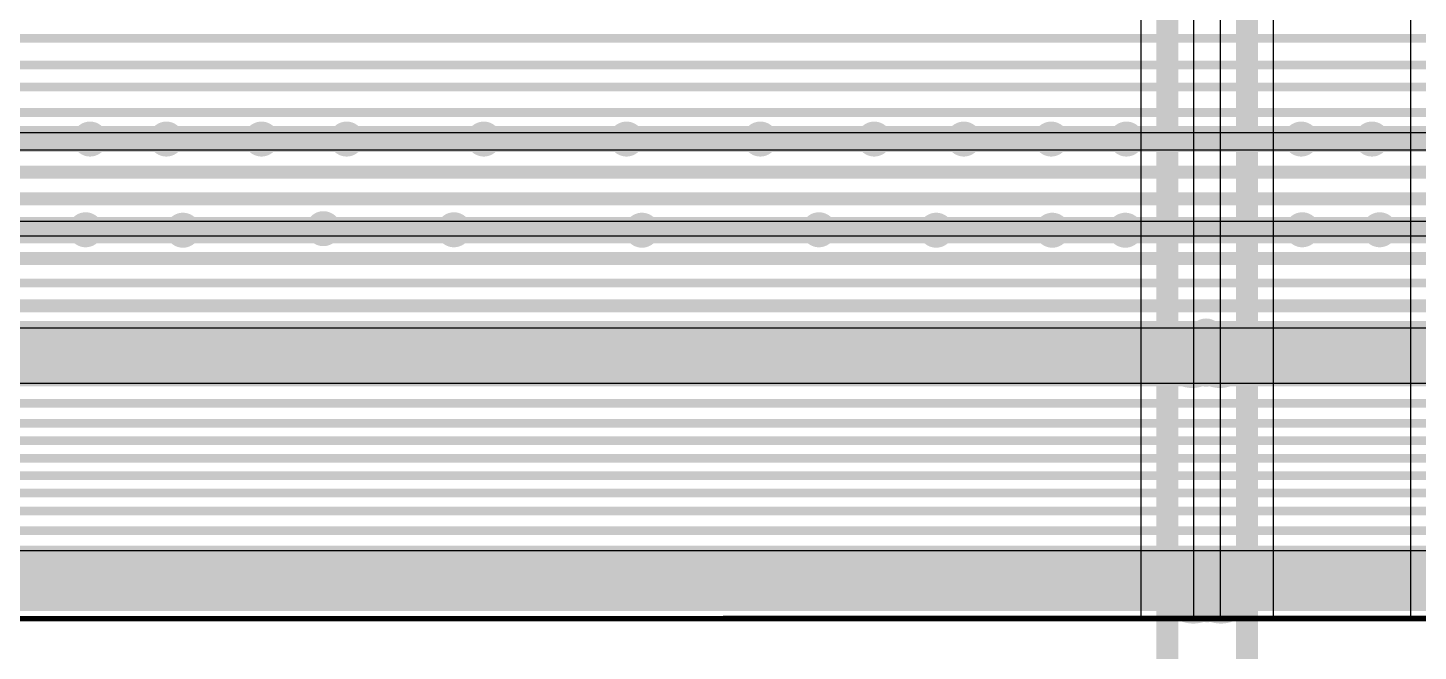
# Model space of a CAD drawing. Extents: x 81 to 196, y 150 to 213.
# Drawn here: x 121.62 to 153.55, y 171.87 to 186.19 of the extents above; entities that cross this region are included whole.
import ezdxf

# ---------------------------------------------------------------- set-up
doc = ezdxf.new("R2010")
doc.units = 0
doc.header["$MEASUREMENT"] = 0
for name, color, linetype in [('BOTTOMLAYER', 5, 'CONTINUOUS'), ('BOTTOMOVERLAY', 54, 'CONTINUOUS'), ('BOTTOMSOLDER', 6, 'CONTINUOUS'), ('TOPLAYER', 1, 'CONTINUOUS')]:
    doc.layers.add(name, color=color, linetype=linetype)

msp = doc.modelspace()

# ---------------------------------------------------------------- linework, layer by layer
at = {"layer": 'BOTTOMLAYER'}
for p, q in [((153.37282, 190.008231), (153.37282, 172.608626)), ((150.227528, 172.608626), (150.227528, 189.296426)), ((149.00402, 188.989472), (149.00402, 172.608626)), ((147.17522, 188.008003), (147.17522, 172.608626)), ((148.398728, 172.608626), (148.398728, 188.008003)), ((171.637574, 172.608626), (116.316374, 172.608626)), ((147.17522, 172.608626), (116.380966, 172.608626)), ((149.00402, 172.608626), (148.398728, 172.608626)), ((153.37282, 172.608626), (150.227528, 172.608626))]:
    msp.add_line(p, q, dxfattribs=at)
at = {"layer": 'BOTTOMLAYER', "const_width": 0.499999}
for points in [[(149.615774, 152.466426), (149.615774, 189.296426)], [(147.786974, 151.298026), (147.786974, 188.229626)]]:
    msp.add_lwpolyline(points, dxfattribs=at)
at = {"layer": 'BOTTOMOVERLAY', "const_width": 0.1}
for points in [[(171.509075, 172.608626), (103.688076, 172.608626)], [(175.469974, 172.608626), (103.714974, 172.608626)]]:
    msp.add_lwpolyline(points, dxfattribs=at)
at = {"layer": 'BOTTOMSOLDER', "const_width": 0.401599}
for points in [[(123.047374, 183.431426, 1), (123.047374, 183.833026, 1)], [(124.799974, 183.431426, 1), (124.799974, 183.833026, 1)], [(126.984374, 183.431426, 1), (126.984374, 183.833026, 1)], [(128.940174, 183.431426, 1), (128.940174, 183.833026, 1)], [(132.089774, 183.431426, 1), (132.089774, 183.833026, 1)], [(135.366374, 183.431426, 1), (135.366374, 183.833026, 1)], [(138.439774, 183.431426, 1), (138.439774, 183.833026, 1)], [(141.055974, 183.431426, 1), (141.055974, 183.833026, 1)], [(143.113374, 183.431426, 1), (143.113374, 183.833026, 1)], [(145.119974, 183.431426, 1), (145.119974, 183.833026, 1)], [(146.847174, 183.431426, 1), (146.847174, 183.833026, 1)], [(150.860374, 183.431426, 1), (150.860374, 183.833026, 1)], [(152.485974, 183.431426, 1), (152.485974, 183.833026, 1)], [(122.945774, 181.348626, 1), (122.945774, 181.750226, 1)], [(125.180974, 181.338225, 1), (125.180974, 181.739824, 1)], [(128.406774, 181.374026, 1), (128.406774, 181.775626, 1)], [(131.403974, 181.348626, 1), (131.403974, 181.750226, 1)], [(135.721974, 181.338225, 1), (135.721974, 181.739824, 1)], [(139.785974, 181.348626, 1), (139.785974, 181.750226, 1)], [(142.478374, 181.338225, 1), (142.478374, 181.739824, 1)], [(145.145374, 181.338225, 1), (145.145374, 181.739824, 1)], [(146.821774, 181.338225, 1), (146.821774, 181.739824, 1)], [(150.885774, 181.348626, 1), (150.885774, 181.750226, 1)], [(152.663774, 181.348626, 1), (152.663774, 181.750226, 1)], [(148.675974, 178.910226, 1), (148.675974, 179.311826, 1)], [(132.216774, 178.529226, 1), (132.216774, 178.930826, 1)], [(139.989174, 178.554626, 1), (139.989174, 178.956226, 1)], [(145.983574, 178.580026, 1), (145.983574, 178.981626, 1)], [(123.174374, 178.453026, 1), (123.174374, 178.854626, 1)], [(125.079374, 178.503826, 1), (125.079374, 178.905426, 1)], [(126.628774, 178.503826, 1), (126.628774, 178.905426, 1)], [(129.676774, 178.503826, 1), (129.676774, 178.905426, 1)], [(134.096374, 178.503826, 1), (134.096374, 178.905426, 1)], [(136.204574, 178.503826, 1), (136.204574, 178.905426, 1)], [(137.957174, 178.503826, 1), (137.957174, 178.905426, 1)], [(141.919574, 178.503826, 1), (141.919574, 178.905426, 1)], [(144.180174, 178.503826, 1), (144.180174, 178.905426, 1)], [(150.961974, 178.402226, 1), (150.961974, 178.803826, 1)], [(152.612974, 178.478426, 1), (152.612974, 178.880026, 1)], [(148.675974, 178.148226, 1), (148.675974, 178.549826, 1)], [(131.962774, 173.500026, 1), (131.962774, 173.901626, 1)], [(136.941174, 173.474626, 1), (136.941174, 173.876226, 1)], [(139.836774, 173.449226, 1), (139.836774, 173.850826, 1)], [(143.087974, 173.550826, 1), (143.087974, 173.952426, 1)], [(145.754974, 173.500026, 1), (145.754974, 173.901626, 1)], [(148.701374, 173.627026, 1), (148.701374, 174.028626, 1)], [(122.640974, 173.271426, 1), (122.640974, 173.673026, 1)], [(125.104774, 173.296826, 1), (125.104774, 173.698426, 1)], [(127.695574, 173.398426, 1), (127.695574, 173.800026, 1)], [(129.422774, 173.398426, 1), (129.422774, 173.800026, 1)], [(134.324974, 173.347626, 1), (134.324974, 173.749226, 1)], [(151.038174, 173.322226, 1), (151.038174, 173.723826, 1)], [(152.638374, 173.296826, 1), (152.638374, 173.698426, 1)], [(148.701374, 172.738026, 1), (148.701374, 173.139626, 1)]]:
    msp.add_lwpolyline(points, format="xyb", close=True, dxfattribs=at)
at = {"layer": 'TOPLAYER'}
for p, q in [((106.943774, 183.783011), (179.028971, 183.783011)), ((180.646611, 183.380022), (106.748537, 183.380022)), ((106.181774, 181.75083), (181.365771, 181.75083)), ((177.581171, 181.398822), (105.681737, 181.398822)), ((104.954776, 179.294828), (176.625613, 179.294828)), ((175.447574, 178.020441), (104.746222, 178.020441)), ((102.923691, 174.181811), (171.752326, 174.181811)), ((117.459374, 172.659426), (172.018574, 172.684826)), ((172.016959, 172.684826), (117.459374, 172.659426))]:
    msp.add_line(p, q, dxfattribs=at)
for points, const_width in [([(177.631974, 185.943626), (107.756574, 185.943626)], 0.2), ([(178.266974, 185.334026), (107.477174, 185.334026)], 0.2), ([(178.698774, 184.826026), (107.223174, 184.826026)], 0.2), ([(179.028974, 184.241826), (106.943774, 184.241826)], 0.2), ([(180.044974, 183.632226), (106.704849, 183.632226)], 0.599999), ([(180.857774, 182.870226), (106.537374, 182.870226)], 0.299999), ([(181.365774, 182.260626), (106.181774, 182.260626)], 0.299999), ([(125.180974, 181.539025), (105.841411, 181.539025)], 0.599999), ([(160.537774, 181.539025), (125.180974, 181.539025)], 0.599999), ([(177.581174, 180.889026), (105.470574, 180.889026)], 0.299999), ([(177.225574, 180.330226), (105.191174, 180.330226)], 0.2), ([(176.836776, 179.804624), (104.954776, 179.804624)], 0.299999), ([(137.957174, 178.704626), (105.368974, 178.704626)], 1.5), ([(144.180174, 178.704626), (137.957174, 178.704626)], 1.5), ([(176.057174, 178.704626), (144.180174, 178.704626)], 1.5), ([(175.447574, 177.561626), (104.556174, 177.561626)], 0.2), ([(174.888977, 177.104223), (104.251577, 177.104223)], 0.2), ([(174.450776, 176.704224), (103.914976, 176.704224)], 0.2), ([(173.910976, 176.304224), (103.617542, 176.304224)], 0.2), ([(173.396575, 175.904225), (103.451858, 175.904225)], 0.2), ([(172.958374, 175.504226), (103.286174, 175.504226)], 0.2), ([(172.380575, 175.091425), (103.038575, 175.091425)], 0.2), ([(171.942374, 174.640626), (102.923691, 174.640626)], 0.2), ([(171.408974, 173.548426), (104.200574, 173.548426)], 1.5)]:
    msp.add_lwpolyline(points, dxfattribs=dict(at, const_width=const_width))
for points, const_width in [([(123.047374, 183.482226, 1), (123.047374, 183.782226, 1)], 0.299999), ([(124.799974, 183.482226, 1), (124.799974, 183.782226, 1)], 0.299999), ([(126.984374, 183.482226, 1), (126.984374, 183.782226, 1)], 0.299999), ([(128.940174, 183.482226, 1), (128.940174, 183.782226, 1)], 0.299999), ([(132.089774, 183.482226, 1), (132.089774, 183.782226, 1)], 0.299999), ([(135.366374, 183.482226, 1), (135.366374, 183.782226, 1)], 0.299999), ([(138.439774, 183.482226, 1), (138.439774, 183.782226, 1)], 0.299999), ([(141.055974, 183.482226, 1), (141.055974, 183.782226, 1)], 0.299999), ([(143.113374, 183.482226, 1), (143.113374, 183.782226, 1)], 0.299999), ([(145.119974, 183.482226, 1), (145.119974, 183.782226, 1)], 0.299999), ([(146.847174, 183.482226, 1), (146.847174, 183.782226, 1)], 0.299999), ([(150.860374, 183.482226, 1), (150.860374, 183.782226, 1)], 0.299999), ([(152.485974, 183.482226, 1), (152.485974, 183.782226, 1)], 0.299999), ([(122.945774, 181.399426, 1), (122.945774, 181.699426, 1)], 0.299999), ([(125.180974, 181.389025, 1), (125.180974, 181.689024, 1)], 0.299999), ([(128.406774, 181.424826, 1), (128.406774, 181.724826, 1)], 0.299999), ([(131.403974, 181.399426, 1), (131.403974, 181.699426, 1)], 0.299999), ([(135.721974, 181.389025, 1), (135.721974, 181.689024, 1)], 0.299999), ([(139.785974, 181.399426, 1), (139.785974, 181.699426, 1)], 0.299999), ([(142.478374, 181.389025, 1), (142.478374, 181.689024, 1)], 0.299999), ([(145.145374, 181.389025, 1), (145.145374, 181.689024, 1)], 0.299999), ([(146.821774, 181.389025, 1), (146.821774, 181.689024, 1)], 0.299999), ([(150.885774, 181.399426, 1), (150.885774, 181.699426, 1)], 0.299999), ([(152.663774, 181.399426, 1), (152.663774, 181.699426, 1)], 0.299999), ([(148.448073, 178.329625, 1), (148.448073, 179.079627, 1)], 0.749999), ([(148.903876, 178.329625, 1), (148.903876, 179.079627, 1)], 0.749999), ([(148.357776, 178.292224, 1), (148.357776, 179.042225, 1)], 0.749999), ([(148.994173, 178.292224, 1), (148.994173, 179.042225, 1)], 0.749999), ([(148.675974, 178.961026, 1), (148.675974, 179.261026, 1)], 0.299999), ([(123.174374, 178.503826, 1), (123.174374, 178.803826, 1)], 0.299999), ([(125.079374, 178.554626, 1), (125.079374, 178.854626, 1)], 0.299999), ([(126.628774, 178.554626, 1), (126.628774, 178.854626, 1)], 0.299999), ([(129.676774, 178.554626, 1), (129.676774, 178.854626, 1)], 0.299999), ([(132.216774, 178.580026, 1), (132.216774, 178.880026, 1)], 0.299999), ([(134.096374, 178.554626, 1), (134.096374, 178.854626, 1)], 0.299999), ([(136.204574, 178.554626, 1), (136.204574, 178.854626, 1)], 0.299999), ([(137.957174, 178.554626, 1), (137.957174, 178.854626, 1)], 0.299999), ([(139.989174, 178.605426, 1), (139.989174, 178.905426, 1)], 0.299999), ([(141.919574, 178.554626, 1), (141.919574, 178.854626, 1)], 0.299999), ([(144.180174, 178.554626, 1), (144.180174, 178.854626, 1)], 0.299999), ([(145.983574, 178.630826, 1), (145.983574, 178.930826, 1)], 0.299999), ([(150.961974, 178.453026, 1), (150.961974, 178.753026, 1)], 0.299999), ([(152.612974, 178.529226, 1), (152.612974, 178.829226, 1)], 0.299999), ([(148.675974, 178.199026, 1), (148.675974, 178.499026, 1)], 0.299999), ([(143.087974, 173.601626, 1), (143.087974, 173.901626, 1)], 0.299999), ([(148.316066, 173.173425, 1), (148.316066, 173.923427, 1)], 0.749999), ([(149.086682, 173.173425, 1), (149.086682, 173.923427, 1)], 0.749999), ([(148.701374, 173.677826, 1), (148.701374, 173.977826, 1)], 0.299999), ([(122.640974, 173.322226, 1), (122.640974, 173.622226, 1)], 0.299999), ([(125.104774, 173.347626, 1), (125.104774, 173.647626, 1)], 0.299999), ([(127.695574, 173.449226, 1), (127.695574, 173.749226, 1)], 0.299999), ([(129.422774, 173.449226, 1), (129.422774, 173.749226, 1)], 0.299999), ([(131.962774, 173.550826, 1), (131.962774, 173.850826, 1)], 0.299999), ([(134.324974, 173.398426, 1), (134.324974, 173.698426, 1)], 0.299999), ([(136.941174, 173.525426, 1), (136.941174, 173.825426, 1)], 0.299999), ([(139.836774, 173.500026, 1), (139.836774, 173.800026, 1)], 0.299999), ([(145.754974, 173.550826, 1), (145.754974, 173.850826, 1)], 0.299999), ([(148.383175, 172.882024, 1), (148.383175, 173.632025, 1)], 0.749999), ([(149.019573, 172.882024, 1), (149.019573, 173.632025, 1)], 0.749999), ([(151.038174, 173.373026, 1), (151.038174, 173.673026, 1)], 0.299999), ([(152.638374, 173.347626, 1), (152.638374, 173.647626, 1)], 0.299999), ([(148.701374, 172.788826, 1), (148.701374, 173.088826, 1)], 0.299999)]:
    msp.add_lwpolyline(points, format="xyb", close=True, dxfattribs=dict(at, const_width=const_width))
at = {"layer": 'TOPLAYER', "const_width": 1.5}
for points in [[(148.357776, 178.667224, -0.198912), (148.448073, 178.704626)], [(148.903876, 178.704626, -0.198912), (148.994173, 178.667224)], [(148.316066, 173.548426, -0.198912), (149.019573, 173.257024)], [(148.383175, 173.257024, -0.198912), (149.086682, 173.548426)]]:
    msp.add_lwpolyline(points, format="xyb", dxfattribs=at)

doc.saveas('drawing.dxf')
